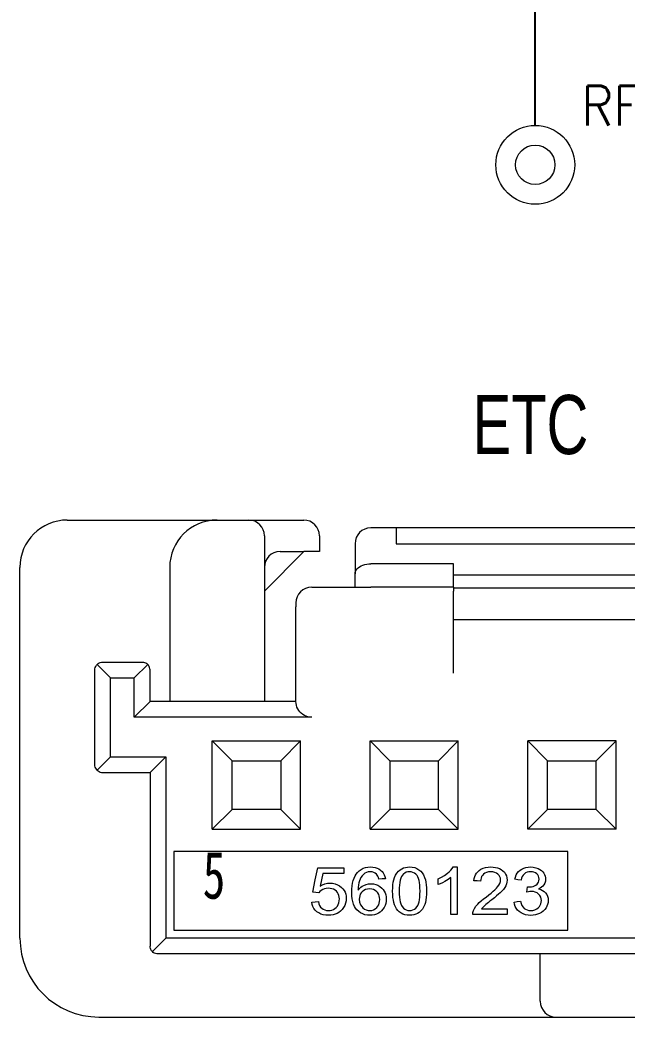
# Model space of a CAD drawing. Header units: inches. Extents: x 47316 to 59086, y 3141 to 11743.
# Drawn here: x 51275.6 to 51314.1, y 7013.2 to 7076.4 of the extents above; entities that cross this region are included whole.
import ezdxf

# ---------------------------------------------------------------- set-up
doc = ezdxf.new("R2010")
doc.units = ezdxf.units.IN
doc.header["$MEASUREMENT"] = 0
doc.styles.add('MtX_Arial', font='')
doc.styles.add('MtX_SimSun', font='')
doc.styles.get("Standard").update_dxf_attribs({"font": ''})
doc.styles.get('MtX_Arial').set_extended_font_data('Arial')
doc.styles.get('MtX_SimSun').set_extended_font_data('SimSun')
doc.styles.get('Standard').set_extended_font_data('SimSun')
doc.linetypes.add('_VH_OTCON', pattern='A,0.0001,[7,VeSys.shx,S=0.1,R=0,X=0,Y=0],-0.4,[7,VeSys.shx,S=0.1,R=0,X=0,Y=0],-0.4,["X",Standard,S=1,R=0,X=-0.5,Y=-0.5],-0.0001,[7,VeSys.shx,S=0.1,R=0,X=0,Y=0],-0.4', length=1.2002)

msp = doc.modelspace()

# ---------------------------------------------------------------- linework, layer by layer
at = {"linetype": '_VH_OTCON', "lineweight": -3, "ltscale": 5}
msp.add_line((51308.327, 7069.763), (51308.327, 7137.945), dxfattribs=at)
at = {"lineweight": 0}
for p, q in [((51277.755, 7044.612), (51277.48, 7044.511)), ((51278.043, 7044.686), (51277.755, 7044.612)), ((51278.341, 7044.732), (51278.043, 7044.686)), ((51278.647, 7044.747), (51278.341, 7044.732)), ((51278.647, 7044.747), (51288.147, 7044.747)), ((51287.255, 7044.612), (51286.98, 7044.511)), ((51287.543, 7044.686), (51287.255, 7044.612)), ((51287.841, 7044.732), (51287.543, 7044.686)), ((51288.147, 7044.747), (51287.841, 7044.732)), ((51288.147, 7044.747), (51290.147, 7044.747)), ((51290.349, 7044.727), (51290.147, 7044.747)), ((51290.147, 7044.747), (51293.647, 7044.747)), ((51290.537, 7044.669), (51290.349, 7044.727)), ((51290.706, 7044.576), (51290.537, 7044.669)), ((51293.849, 7044.727), (51293.647, 7044.747)), ((51294.037, 7044.669), (51293.849, 7044.727)), ((51294.206, 7044.576), (51294.037, 7044.669)), ((51276.739, 7044.062), (51276.526, 7043.868)), ((51276.97, 7044.235), (51276.739, 7044.062)), ((51277.217, 7044.385), (51276.97, 7044.235)), ((51277.48, 7044.511), (51277.217, 7044.385)), ((51286.239, 7044.062), (51286.026, 7043.868)), ((51286.47, 7044.235), (51286.239, 7044.062)), ((51286.717, 7044.385), (51286.47, 7044.235)), ((51286.98, 7044.511), (51286.717, 7044.385)), ((51290.854, 7044.454), (51290.706, 7044.576)), ((51290.977, 7044.306), (51290.854, 7044.454)), ((51291.069, 7044.136), (51290.977, 7044.306)), ((51291.127, 7043.949), (51291.069, 7044.136)), ((51294.354, 7044.454), (51294.206, 7044.576)), ((51294.477, 7044.306), (51294.354, 7044.454)), ((51294.569, 7044.136), (51294.477, 7044.306)), ((51294.627, 7043.949), (51294.569, 7044.136)), ((51297.338, 7044.076), (51297.19, 7043.954)), ((51297.508, 7044.169), (51297.338, 7044.076)), ((51297.696, 7044.227), (51297.508, 7044.169)), ((51297.897, 7044.247), (51297.696, 7044.227)), ((51299.512, 7044.247), (51297.897, 7044.247)), ((51299.512, 7044.247), (51299.512, 7044.237)), ((51299.522, 7044.247), (51299.512, 7044.247)), ((51299.512, 7044.237), (51299.512, 7044.207)), ((51299.512, 7044.207), (51299.512, 7044.157)), ((51299.512, 7044.157), (51299.512, 7044.088)), ((51299.512, 7044.088), (51299.512, 7044.003)), ((51299.512, 7044.003), (51299.512, 7043.902)), ((51299.552, 7044.247), (51299.522, 7044.247)), ((51299.602, 7044.247), (51299.552, 7044.247)), ((51299.67, 7044.247), (51299.602, 7044.247)), ((51299.756, 7044.247), (51299.67, 7044.247)), ((51299.857, 7044.247), (51299.756, 7044.247)), ((51299.971, 7044.247), (51299.857, 7044.247)), ((51300.096, 7044.247), (51299.971, 7044.247)), ((51300.23, 7044.247), (51300.096, 7044.247)), ((51300.369, 7044.247), (51300.23, 7044.247)), ((51300.512, 7044.247), (51300.369, 7044.247)), ((51320.783, 7044.247), (51300.512, 7044.247)), ((51276.16, 7043.424), (51276.009, 7043.177)), ((51276.332, 7043.655), (51276.16, 7043.424)), ((51276.526, 7043.868), (51276.332, 7043.655)), ((51285.66, 7043.424), (51285.509, 7043.177)), ((51285.832, 7043.655), (51285.66, 7043.424)), ((51286.026, 7043.868), (51285.832, 7043.655)), ((51291.147, 7043.747), (51291.127, 7043.949)), ((51291.147, 7043.747), (51291.147, 7033.247)), ((51294.647, 7043.747), (51294.627, 7043.949)), ((51294.647, 7043.747), (51294.647, 7042.747)), ((51296.918, 7043.449), (51296.897, 7043.247)), ((51296.976, 7043.636), (51296.918, 7043.449)), ((51297.068, 7043.806), (51296.976, 7043.636)), ((51297.19, 7043.954), (51297.068, 7043.806)), ((51299.512, 7043.902), (51299.512, 7043.788)), ((51299.512, 7043.788), (51299.512, 7043.663)), ((51299.512, 7043.663), (51299.512, 7043.529)), ((51299.512, 7043.529), (51299.512, 7043.389)), ((51299.512, 7043.389), (51299.512, 7043.247)), ((51275.883, 7042.915), (51275.782, 7042.639)), ((51276.009, 7043.177), (51275.883, 7042.915)), ((51285.383, 7042.915), (51285.282, 7042.639)), ((51285.509, 7043.177), (51285.383, 7042.915)), ((51291.147, 7040.247), (51293.647, 7042.747)), ((51291.946, 7042.727), (51291.758, 7042.669)), ((51292.147, 7042.747), (51291.946, 7042.727)), ((51292.147, 7042.747), (51293.647, 7042.747)), ((51293.79, 7042.747), (51293.647, 7042.747)), ((51293.929, 7042.747), (51293.79, 7042.747)), ((51294.063, 7042.747), (51293.929, 7042.747)), ((51294.188, 7042.747), (51294.063, 7042.747)), ((51294.302, 7042.747), (51294.188, 7042.747)), ((51294.403, 7042.747), (51294.302, 7042.747)), ((51294.489, 7042.747), (51294.403, 7042.747)), ((51294.557, 7042.747), (51294.489, 7042.747)), ((51294.607, 7042.747), (51294.557, 7042.747)), ((51294.637, 7042.747), (51294.607, 7042.747)), ((51294.647, 7042.747), (51294.637, 7042.747)), ((51296.897, 7043.247), (51296.897, 7041.339)), ((51299.512, 7043.247), (51321.783, 7043.247)), ((51275.708, 7042.352), (51275.663, 7042.054)), ((51275.782, 7042.639), (51275.708, 7042.352)), ((51285.208, 7042.352), (51285.163, 7042.054)), ((51285.282, 7042.639), (51285.208, 7042.352)), ((51291.226, 7042.136), (51291.168, 7041.949)), ((51291.318, 7042.306), (51291.226, 7042.136)), ((51291.44, 7042.454), (51291.318, 7042.306)), ((51291.588, 7042.576), (51291.44, 7042.454)), ((51291.758, 7042.669), (51291.588, 7042.576)), ((51275.663, 7042.054), (51275.647, 7041.747)), ((51275.647, 7018.247), (51275.647, 7041.747)), ((51285.163, 7042.054), (51285.147, 7041.747)), ((51285.147, 7041.747), (51285.147, 7033.247)), ((51291.168, 7041.949), (51291.147, 7041.747)), ((51296.906, 7041.422), (51296.931, 7041.502)), ((51296.931, 7041.502), (51296.973, 7041.58)), ((51296.973, 7041.58), (51297.031, 7041.654)), ((51297.031, 7041.654), (51297.104, 7041.723)), ((51297.104, 7041.723), (51297.19, 7041.785)), ((51297.19, 7041.785), (51297.289, 7041.839)), ((51297.289, 7041.839), (51297.397, 7041.885)), ((51297.397, 7041.885), (51297.515, 7041.921)), ((51297.515, 7041.921), (51297.638, 7041.948)), ((51297.638, 7041.948), (51297.767, 7041.964)), ((51297.767, 7041.964), (51297.897, 7041.969)), ((51303.147, 7041.969), (51297.897, 7041.969)), ((51303.147, 7040.497), (51303.147, 7041.969)), ((51296.897, 7041.339), (51296.906, 7041.422)), ((51296.897, 7040.497), (51296.897, 7041.339)), ((51318.147, 7041.247), (51303.147, 7041.247)), ((51293.44, 7040.204), (51293.318, 7040.056)), ((51293.588, 7040.326), (51293.44, 7040.204)), ((51293.758, 7040.419), (51293.588, 7040.326)), ((51293.946, 7040.477), (51293.758, 7040.419)), ((51294.147, 7040.497), (51293.946, 7040.477)), ((51294.147, 7040.497), (51297.897, 7040.497)), ((51303.147, 7040.497), (51297.897, 7040.497)), ((51303.147, 7040.497), (51303.147, 7040.453)), ((51303.147, 7040.453), (51318.147, 7040.453)), ((51318.147, 7040.428), (51303.147, 7040.428)), ((51303.147, 7040.428), (51303.147, 7040.249)), ((51303.147, 7040.233), (51303.147, 7040.249)), ((51303.147, 7040.196), (51303.147, 7040.233)), ((51303.147, 7040.137), (51303.147, 7040.196)), ((51293.168, 7039.699), (51293.147, 7039.497)), ((51293.226, 7039.886), (51293.168, 7039.699)), ((51293.318, 7040.056), (51293.226, 7039.886)), ((51303.147, 7040.057), (51303.147, 7040.137)), ((51303.147, 7039.955), (51303.147, 7040.057)), ((51303.147, 7039.833), (51303.147, 7039.955)), ((51303.147, 7039.691), (51303.147, 7039.833)), ((51303.147, 7039.529), (51303.147, 7039.691)), ((51293.147, 7039.497), (51293.147, 7039.249)), ((51293.147, 7039.234), (51293.147, 7039.249)), ((51293.147, 7039.199), (51293.147, 7039.234)), ((51293.147, 7039.143), (51293.147, 7039.199)), ((51293.147, 7039.066), (51293.147, 7039.143)), ((51293.147, 7038.969), (51293.147, 7039.066)), ((51293.147, 7038.853), (51293.147, 7038.969)), ((51303.147, 7039.349), (51303.147, 7039.529)), ((51303.147, 7039.15), (51303.147, 7039.349)), ((51303.147, 7038.934), (51303.147, 7039.15)), ((51303.147, 7038.702), (51303.147, 7038.934)), ((51293.147, 7038.717), (51293.147, 7038.853)), ((51293.147, 7038.563), (51293.147, 7038.717)), ((51293.147, 7038.392), (51293.147, 7038.563)), ((51293.147, 7038.204), (51293.147, 7038.392)), ((51303.147, 7038.454), (51303.147, 7038.702)), ((51303.147, 7038.192), (51303.147, 7038.454)), ((51303.147, 7038.445), (51318.147, 7038.445)), ((51293.147, 7038), (51293.147, 7038.204)), ((51293.147, 7037.781), (51293.147, 7038)), ((51293.147, 7037.548), (51293.147, 7037.781)), ((51303.147, 7037.917), (51303.147, 7038.192)), ((51303.147, 7037.63), (51303.147, 7037.917)), ((51293.147, 7037.304), (51293.147, 7037.548)), ((51293.147, 7037.047), (51293.147, 7037.304)), ((51293.147, 7036.781), (51293.147, 7037.047)), ((51303.147, 7037.332), (51303.147, 7037.63)), ((51303.147, 7037.024), (51303.147, 7037.332)), ((51293.147, 7036.506), (51293.147, 7036.781)), ((51293.147, 7036.224), (51293.147, 7036.506)), ((51303.147, 7036.708), (51303.147, 7037.024)), ((51303.147, 7036.385), (51303.147, 7036.708)), ((51293.147, 7035.936), (51293.147, 7036.224)), ((51293.147, 7035.644), (51293.147, 7035.936)), ((51303.147, 7036.057), (51303.147, 7036.385)), ((51303.147, 7035.724), (51303.147, 7036.057)), ((51280.397, 7035.247), (51280.403, 7035.325)), ((51280.397, 7029.247), (51280.397, 7035.247)), ((51280.403, 7035.325), (51280.422, 7035.402)), ((51280.422, 7035.402), (51280.452, 7035.474)), ((51280.452, 7035.474), (51280.493, 7035.541)), ((51280.493, 7035.541), (51280.544, 7035.601)), ((51280.544, 7035.601), (51280.603, 7035.652)), ((51281.397, 7034.747), (51280.544, 7035.601)), ((51280.603, 7035.652), (51280.67, 7035.693)), ((51280.67, 7035.693), (51280.743, 7035.723)), ((51280.743, 7035.723), (51280.819, 7035.741)), ((51280.819, 7035.741), (51280.897, 7035.747)), ((51280.897, 7035.747), (51283.397, 7035.747)), ((51283.751, 7035.601), (51282.897, 7034.747)), ((51283.397, 7035.747), (51283.476, 7035.741)), ((51283.476, 7035.741), (51283.552, 7035.723)), ((51283.552, 7035.723), (51283.624, 7035.693)), ((51283.624, 7035.693), (51283.691, 7035.652)), ((51283.691, 7035.652), (51283.751, 7035.601)), ((51283.802, 7035.541), (51283.751, 7035.601)), ((51283.843, 7035.474), (51283.802, 7035.541)), ((51283.873, 7035.402), (51283.843, 7035.474)), ((51283.891, 7035.325), (51283.873, 7035.402)), ((51283.897, 7035.247), (51283.891, 7035.325)), ((51283.897, 7033.247), (51283.897, 7035.247)), ((51293.147, 7035.348), (51293.147, 7035.644)), ((51293.147, 7035.051), (51293.147, 7035.348)), ((51303.147, 7035.388), (51303.147, 7035.724)), ((51303.147, 7035.051), (51303.147, 7035.388)), ((51281.397, 7029.747), (51281.397, 7034.747)), ((51281.397, 7034.747), (51282.897, 7034.747)), ((51282.897, 7032.247), (51282.897, 7034.747)), ((51293.147, 7033.247), (51293.147, 7035.051)), ((51282.897, 7032.247), (51283.897, 7033.247)), ((51293.147, 7033.247), (51283.897, 7033.247)), ((51293.155, 7033.127), (51293.147, 7033.247)), ((51293.176, 7033.008), (51293.155, 7033.127)), ((51293.212, 7032.893), (51293.176, 7033.008)), ((51293.262, 7032.782), (51293.212, 7032.893)), ((51293.324, 7032.679), (51293.262, 7032.782)), ((51293.399, 7032.584), (51293.324, 7032.679)), ((51294.147, 7032.247), (51282.897, 7032.247)), ((51293.484, 7032.499), (51293.399, 7032.584)), ((51293.579, 7032.424), (51293.484, 7032.499)), ((51293.683, 7032.362), (51293.579, 7032.424)), ((51293.793, 7032.312), (51293.683, 7032.362)), ((51293.908, 7032.276), (51293.793, 7032.312)), ((51294.027, 7032.254), (51293.908, 7032.276)), ((51294.147, 7032.247), (51294.027, 7032.254)), ((51287.847, 7030.747), (51293.447, 7030.747)), ((51287.847, 7025.147), (51287.847, 7030.747)), ((51287.847, 7030.747), (51289.097, 7029.497)), ((51293.447, 7030.747), (51292.197, 7029.497)), ((51293.447, 7025.147), (51293.447, 7030.747)), ((51297.847, 7030.747), (51303.447, 7030.747)), ((51297.847, 7025.147), (51297.847, 7030.747)), ((51299.097, 7029.497), (51297.847, 7030.747)), ((51303.447, 7030.747), (51302.197, 7029.497)), ((51303.447, 7025.147), (51303.447, 7030.747)), ((51313.447, 7030.747), (51307.847, 7030.747)), ((51307.847, 7025.147), (51307.847, 7030.747)), ((51307.847, 7030.747), (51309.097, 7029.497)), ((51313.447, 7030.747), (51312.197, 7029.497)), ((51313.447, 7025.147), (51313.447, 7030.747)), ((51281.397, 7029.747), (51280.544, 7028.894)), ((51281.397, 7029.747), (51284.897, 7029.747)), ((51283.897, 7028.747), (51284.897, 7029.747)), ((51284.897, 7029.747), (51284.897, 7018.247)), ((51289.097, 7029.497), (51292.197, 7029.497)), ((51289.097, 7026.397), (51289.097, 7029.497)), ((51292.197, 7029.497), (51292.197, 7026.397)), ((51299.097, 7029.497), (51302.197, 7029.497)), ((51299.097, 7029.497), (51299.097, 7026.397)), ((51302.197, 7026.397), (51302.197, 7029.497)), ((51309.097, 7029.497), (51312.197, 7029.497)), ((51309.097, 7026.397), (51309.097, 7029.497)), ((51312.197, 7026.397), (51312.197, 7029.497)), ((51280.403, 7029.169), (51280.397, 7029.247)), ((51280.422, 7029.093), (51280.403, 7029.169)), ((51280.452, 7029.02), (51280.422, 7029.093)), ((51280.493, 7028.953), (51280.452, 7029.02)), ((51280.544, 7028.894), (51280.493, 7028.953)), ((51280.544, 7028.894), (51280.603, 7028.843)), ((51280.603, 7028.843), (51280.67, 7028.802)), ((51280.67, 7028.802), (51280.743, 7028.772)), ((51280.743, 7028.772), (51280.819, 7028.753)), ((51280.819, 7028.753), (51280.897, 7028.747)), ((51280.897, 7028.747), (51283.897, 7028.747)), ((51283.897, 7028.747), (51283.897, 7017.747)), ((51287.847, 7025.147), (51289.097, 7026.397)), ((51292.197, 7026.397), (51289.097, 7026.397)), ((51293.447, 7025.147), (51292.197, 7026.397)), ((51297.847, 7025.147), (51299.097, 7026.397)), ((51302.197, 7026.397), (51299.097, 7026.397)), ((51303.447, 7025.147), (51302.197, 7026.397)), ((51309.097, 7026.397), (51307.847, 7025.147)), ((51312.197, 7026.397), (51309.097, 7026.397)), ((51313.447, 7025.147), (51312.197, 7026.397)), ((51287.847, 7025.147), (51293.447, 7025.147)), ((51297.847, 7025.147), (51303.447, 7025.147)), ((51313.447, 7025.147), (51307.847, 7025.147)), ((51310.397, 7023.747), (51285.397, 7023.747)), ((51285.397, 7023.747), (51285.397, 7018.747)), ((51310.397, 7018.747), (51310.397, 7023.747)), ((51294.379, 7021.936), (51294.539, 7022.706)), ((51294.539, 7022.706), (51295.361, 7022.706)), ((51295.361, 7022.706), (51296.183, 7022.706)), ((51296.183, 7022.706), (51296.183, 7022.53)), ((51296.183, 7022.53), (51296.183, 7022.354)), ((51297.05, 7022.416), (51297.159, 7022.521)), ((51297.159, 7022.521), (51297.28, 7022.607)), ((51297.28, 7022.607), (51297.412, 7022.674)), ((51297.412, 7022.674), (51297.557, 7022.721)), ((51297.557, 7022.721), (51297.713, 7022.75)), ((51297.713, 7022.75), (51297.881, 7022.759)), ((51297.881, 7022.759), (51298.032, 7022.751)), ((51298.032, 7022.751), (51298.171, 7022.728)), ((51298.171, 7022.728), (51298.298, 7022.688)), ((51298.298, 7022.688), (51298.415, 7022.632)), ((51298.415, 7022.632), (51298.52, 7022.561)), ((51298.52, 7022.561), (51298.612, 7022.475)), ((51299.648, 7022.486), (51299.76, 7022.584)), ((51299.76, 7022.584), (51299.86, 7022.647)), ((51299.86, 7022.647), (51299.97, 7022.696)), ((51299.97, 7022.696), (51300.089, 7022.732)), ((51300.089, 7022.732), (51300.219, 7022.752)), ((51300.219, 7022.752), (51300.358, 7022.759)), ((51300.358, 7022.759), (51300.528, 7022.749)), ((51300.528, 7022.749), (51300.684, 7022.716)), ((51300.684, 7022.716), (51300.825, 7022.662)), ((51300.825, 7022.662), (51300.95, 7022.588)), ((51300.95, 7022.588), (51301.061, 7022.494)), ((51301.061, 7022.494), (51301.156, 7022.382)), ((51302.872, 7022.46), (51302.972, 7022.562)), ((51302.972, 7022.562), (51303.052, 7022.661)), ((51303.052, 7022.661), (51303.114, 7022.759)), ((51303.114, 7022.759), (51303.245, 7022.759)), ((51303.245, 7022.759), (51303.376, 7022.759)), ((51303.376, 7022.759), (51303.376, 7021.253)), ((51304.675, 7022.458), (51304.762, 7022.538)), ((51304.762, 7022.538), (51304.881, 7022.618)), ((51304.881, 7022.618), (51305.016, 7022.68)), ((51305.016, 7022.68), (51305.166, 7022.724)), ((51305.166, 7022.724), (51305.331, 7022.751)), ((51305.331, 7022.751), (51305.512, 7022.759)), ((51305.512, 7022.759), (51305.665, 7022.753)), ((51305.665, 7022.753), (51305.807, 7022.733)), ((51305.807, 7022.733), (51305.938, 7022.7)), ((51305.938, 7022.7), (51306.058, 7022.653)), ((51306.058, 7022.653), (51306.167, 7022.593)), ((51306.167, 7022.593), (51306.265, 7022.52)), ((51306.265, 7022.52), (51306.365, 7022.42)), ((51307.264, 7022.468), (51307.362, 7022.556)), ((51307.362, 7022.556), (51307.473, 7022.629)), ((51307.473, 7022.629), (51307.594, 7022.686)), ((51307.594, 7022.686), (51307.725, 7022.727)), ((51307.725, 7022.727), (51307.866, 7022.751)), ((51307.866, 7022.751), (51308.018, 7022.759)), ((51308.018, 7022.759), (51308.194, 7022.748)), ((51308.194, 7022.748), (51308.36, 7022.713)), ((51308.36, 7022.713), (51308.517, 7022.654)), ((51308.517, 7022.654), (51308.624, 7022.597)), ((51308.624, 7022.597), (51308.717, 7022.53)), ((51308.717, 7022.53), (51308.798, 7022.453)), ((51294.219, 7021.165), (51294.379, 7021.936)), ((51294.775, 7021.951), (51294.686, 7021.548)), ((51294.864, 7022.354), (51294.775, 7021.951)), ((51295.523, 7022.354), (51294.864, 7022.354)), ((51296.183, 7022.354), (51295.523, 7022.354)), ((51296.746, 7021.737), (51296.784, 7021.902)), ((51296.784, 7021.902), (51296.834, 7022.053)), ((51296.834, 7022.053), (51296.895, 7022.189)), ((51296.895, 7022.189), (51296.967, 7022.309)), ((51296.967, 7022.309), (51297.05, 7022.416)), ((51297.175, 7021.882), (51297.143, 7021.76)), ((51297.215, 7021.988), (51297.175, 7021.882)), ((51297.275, 7022.102), (51297.215, 7021.988)), ((51297.345, 7022.202), (51297.275, 7022.102)), ((51297.426, 7022.287), (51297.345, 7022.202)), ((51297.516, 7022.358), (51297.426, 7022.287)), ((51297.619, 7022.413), (51297.516, 7022.358)), ((51297.733, 7022.445), (51297.619, 7022.413)), ((51297.857, 7022.456), (51297.733, 7022.445)), ((51297.973, 7022.446), (51297.857, 7022.456)), ((51298.079, 7022.417), (51297.973, 7022.446)), ((51298.175, 7022.368), (51298.079, 7022.417)), ((51298.263, 7022.299), (51298.175, 7022.368)), ((51298.309, 7022.243), (51298.263, 7022.299)), ((51298.35, 7022.171), (51298.309, 7022.243)), ((51298.386, 7022.085), (51298.35, 7022.171)), ((51298.416, 7021.984), (51298.386, 7022.085)), ((51298.617, 7021.998), (51298.416, 7021.984)), ((51298.612, 7022.475), (51298.688, 7022.378)), ((51298.819, 7022.013), (51298.617, 7021.998)), ((51298.688, 7022.378), (51298.747, 7022.268)), ((51298.747, 7022.268), (51298.791, 7022.147)), ((51298.791, 7022.147), (51298.819, 7022.013)), ((51299.324, 7021.79), (51299.358, 7021.945)), ((51299.358, 7021.945), (51299.401, 7022.083)), ((51299.401, 7022.083), (51299.469, 7022.236)), ((51299.469, 7022.236), (51299.551, 7022.37)), ((51299.551, 7022.37), (51299.648, 7022.486)), ((51299.766, 7021.919), (51299.736, 7021.774)), ((51299.805, 7022.045), (51299.766, 7021.919)), ((51299.852, 7022.152), (51299.805, 7022.045)), ((51299.907, 7022.24), (51299.852, 7022.152)), ((51299.979, 7022.317), (51299.907, 7022.24)), ((51300.059, 7022.377), (51299.979, 7022.317)), ((51300.148, 7022.42), (51300.059, 7022.377)), ((51300.247, 7022.446), (51300.148, 7022.42)), ((51300.354, 7022.455), (51300.247, 7022.446)), ((51300.464, 7022.445), (51300.354, 7022.455)), ((51300.566, 7022.416), (51300.464, 7022.445)), ((51300.661, 7022.367), (51300.566, 7022.416)), ((51300.748, 7022.298), (51300.661, 7022.367)), ((51300.828, 7022.211), (51300.748, 7022.298)), ((51300.878, 7022.131), (51300.828, 7022.211)), ((51300.921, 7022.031), (51300.878, 7022.131)), ((51300.956, 7021.911), (51300.921, 7022.031)), ((51300.984, 7021.77), (51300.956, 7021.911)), ((51301.156, 7022.382), (51301.237, 7022.251)), ((51301.237, 7022.251), (51301.305, 7022.102)), ((51301.305, 7022.102), (51301.361, 7021.936)), ((51301.361, 7021.936), (51301.394, 7021.793)), ((51302.159, 7022.007), (51302.376, 7022.11)), ((51302.159, 7021.829), (51302.159, 7022.007)), ((51302.376, 7022.11), (51302.575, 7022.227)), ((51302.575, 7022.227), (51302.754, 7022.358)), ((51302.801, 7021.967), (51302.586, 7021.841)), ((51302.754, 7022.358), (51302.872, 7022.46)), ((51302.971, 7022.094), (51302.801, 7021.967)), ((51302.971, 7020.921), (51302.971, 7022.094)), ((51304.439, 7021.891), (51304.46, 7022.027)), ((51304.648, 7021.872), (51304.439, 7021.891)), ((51304.46, 7022.027), (51304.494, 7022.152)), ((51304.494, 7022.152), (51304.542, 7022.265)), ((51304.542, 7022.265), (51304.602, 7022.367)), ((51304.602, 7022.367), (51304.675, 7022.458)), ((51304.856, 7021.853), (51304.648, 7021.872)), ((51304.864, 7021.961), (51304.856, 7021.853)), ((51304.886, 7022.059), (51304.864, 7021.961)), ((51304.921, 7022.148), (51304.886, 7022.059)), ((51304.971, 7022.226), (51304.921, 7022.148)), ((51305.035, 7022.295), (51304.971, 7022.226)), ((51305.13, 7022.365), (51305.035, 7022.295)), ((51305.24, 7022.415), (51305.13, 7022.365)), ((51305.364, 7022.445), (51305.24, 7022.415)), ((51305.504, 7022.455), (51305.364, 7022.445)), ((51305.635, 7022.445), (51305.504, 7022.455)), ((51305.755, 7022.417), (51305.635, 7022.445)), ((51305.861, 7022.37), (51305.755, 7022.417)), ((51305.953, 7022.304), (51305.861, 7022.37)), ((51306.029, 7022.225), (51305.953, 7022.304)), ((51306.083, 7022.137), (51306.029, 7022.225)), ((51306.115, 7022.04), (51306.083, 7022.137)), ((51306.114, 7021.829), (51306.126, 7021.934)), ((51306.126, 7021.934), (51306.115, 7022.04)), ((51306.365, 7022.42), (51306.443, 7022.31)), ((51306.443, 7022.31), (51306.498, 7022.191)), ((51306.498, 7022.191), (51306.531, 7022.064)), ((51306.531, 7022.064), (51306.542, 7021.927)), ((51306.542, 7021.927), (51306.533, 7021.807)), ((51307.024, 7021.982), (51307.062, 7022.123)), ((51307.227, 7021.949), (51307.024, 7021.982)), ((51307.062, 7022.123), (51307.114, 7022.251)), ((51307.114, 7022.251), (51307.182, 7022.366)), ((51307.182, 7022.366), (51307.264, 7022.468)), ((51307.43, 7021.916), (51307.227, 7021.949)), ((51307.46, 7022.043), (51307.43, 7021.916)), ((51307.503, 7022.153), (51307.46, 7022.043)), ((51307.561, 7022.245), (51307.503, 7022.153)), ((51307.633, 7022.321), (51307.561, 7022.245)), ((51307.717, 7022.381), (51307.633, 7022.321)), ((51307.81, 7022.423), (51307.717, 7022.381)), ((51307.914, 7022.448), (51307.81, 7022.423)), ((51308.027, 7022.456), (51307.914, 7022.448)), ((51308.141, 7022.448), (51308.027, 7022.456)), ((51308.244, 7022.423), (51308.141, 7022.448)), ((51308.336, 7022.382), (51308.244, 7022.423)), ((51308.417, 7022.324), (51308.336, 7022.382)), ((51308.483, 7022.253), (51308.417, 7022.324)), ((51308.53, 7022.173), (51308.483, 7022.253)), ((51308.559, 7022.085), (51308.53, 7022.173)), ((51308.535, 7021.804), (51308.56, 7021.891)), ((51308.568, 7021.988), (51308.559, 7022.085)), ((51308.56, 7021.891), (51308.568, 7021.988)), ((51308.798, 7022.453), (51308.865, 7022.366)), ((51308.865, 7022.366), (51308.918, 7022.274)), ((51308.918, 7022.274), (51308.955, 7022.179)), ((51308.955, 7022.179), (51308.978, 7022.081)), ((51308.985, 7021.98), (51308.972, 7021.854)), ((51308.978, 7022.081), (51308.985, 7021.98)), ((51294.751, 7021.27), (51294.668, 7021.201)), ((51294.686, 7021.548), (51294.836, 7021.63)), ((51294.848, 7021.33), (51294.751, 7021.27)), ((51294.836, 7021.63), (51294.991, 7021.689)), ((51294.957, 7021.375), (51294.848, 7021.33)), ((51295.075, 7021.402), (51294.957, 7021.375)), ((51294.991, 7021.689), (51295.149, 7021.725)), ((51295.202, 7021.411), (51295.075, 7021.402)), ((51295.149, 7021.725), (51295.31, 7021.736)), ((51295.323, 7021.404), (51295.202, 7021.411)), ((51295.31, 7021.736), (51295.478, 7021.725)), ((51295.435, 7021.382), (51295.323, 7021.404)), ((51295.537, 7021.345), (51295.435, 7021.382)), ((51295.478, 7021.725), (51295.635, 7021.693)), ((51295.63, 7021.294), (51295.537, 7021.345)), ((51295.713, 7021.228), (51295.63, 7021.294)), ((51295.635, 7021.693), (51295.781, 7021.638)), ((51295.781, 7021.638), (51295.916, 7021.562)), ((51295.916, 7021.562), (51296.041, 7021.464)), ((51296.041, 7021.464), (51296.131, 7021.369)), ((51296.131, 7021.369), (51296.206, 7021.266)), ((51296.206, 7021.266), (51296.264, 7021.153)), ((51296.696, 7021.151), (51296.701, 7021.361)), ((51296.701, 7021.361), (51296.718, 7021.556)), ((51296.718, 7021.556), (51296.746, 7021.737)), ((51297.105, 7021.466), (51297.1, 7021.294)), ((51297.1, 7021.294), (51297.177, 7021.389)), ((51297.12, 7021.621), (51297.105, 7021.466)), ((51297.143, 7021.76), (51297.12, 7021.621)), ((51297.177, 7021.389), (51297.262, 7021.471)), ((51297.262, 7021.471), (51297.356, 7021.539)), ((51297.455, 7021.267), (51297.354, 7021.188)), ((51297.356, 7021.539), (51297.458, 7021.595)), ((51297.566, 7021.323), (51297.455, 7021.267)), ((51297.458, 7021.595), (51297.601, 7021.65)), ((51297.688, 7021.357), (51297.566, 7021.323)), ((51297.601, 7021.65), (51297.749, 7021.683)), ((51297.821, 7021.368), (51297.688, 7021.357)), ((51297.749, 7021.683), (51297.902, 7021.693)), ((51297.953, 7021.357), (51297.821, 7021.368)), ((51297.902, 7021.693), (51298.059, 7021.683)), ((51298.074, 7021.323), (51297.953, 7021.357)), ((51298.059, 7021.683), (51298.207, 7021.65)), ((51298.183, 7021.267), (51298.074, 7021.323)), ((51298.28, 7021.188), (51298.183, 7021.267)), ((51298.207, 7021.65), (51298.345, 7021.596)), ((51298.345, 7021.596), (51298.473, 7021.52)), ((51298.473, 7021.52), (51298.592, 7021.422)), ((51298.592, 7021.422), (51298.679, 7021.327)), ((51298.679, 7021.327), (51298.751, 7021.223)), ((51299.281, 7021.227), (51299.286, 7021.431)), ((51299.286, 7021.431), (51299.3, 7021.619)), ((51299.3, 7021.619), (51299.324, 7021.79)), ((51299.702, 7021.428), (51299.698, 7021.227)), ((51299.715, 7021.611), (51299.702, 7021.428)), ((51299.736, 7021.774), (51299.715, 7021.611)), ((51301.003, 7021.609), (51300.984, 7021.77)), ((51301.015, 7021.428), (51301.003, 7021.609)), ((51301.019, 7021.227), (51301.015, 7021.428)), ((51301.394, 7021.793), (51301.417, 7021.627)), ((51301.417, 7021.627), (51301.431, 7021.438)), ((51301.431, 7021.438), (51301.436, 7021.227)), ((51302.159, 7021.65), (51302.159, 7021.829)), ((51302.29, 7021.7), (51302.159, 7021.65)), ((51302.433, 7021.763), (51302.29, 7021.7)), ((51302.586, 7021.841), (51302.433, 7021.763)), ((51303.376, 7021.253), (51303.376, 7019.747)), ((51305.659, 7021.216), (51305.771, 7021.317)), ((51305.771, 7021.317), (51305.863, 7021.409)), ((51305.863, 7021.409), (51305.936, 7021.492)), ((51305.936, 7021.492), (51306.019, 7021.607)), ((51306.019, 7021.607), (51306.079, 7021.719)), ((51306.079, 7021.719), (51306.114, 7021.829)), ((51306.305, 7021.332), (51306.192, 7021.206)), ((51306.395, 7021.454), (51306.305, 7021.332)), ((51306.461, 7021.572), (51306.395, 7021.454)), ((51306.506, 7021.689), (51306.461, 7021.572)), ((51306.533, 7021.807), (51306.506, 7021.689)), ((51307.784, 7021.167), (51307.806, 7021.329)), ((51307.806, 7021.329), (51307.829, 7021.491)), ((51307.829, 7021.491), (51307.962, 7021.494)), ((51307.962, 7021.494), (51308.079, 7021.507)), ((51308.079, 7021.507), (51308.183, 7021.531)), ((51308.183, 7021.531), (51308.276, 7021.565)), ((51308.276, 7021.565), (51308.361, 7021.609)), ((51308.361, 7021.609), (51308.436, 7021.663)), ((51308.436, 7021.663), (51308.494, 7021.728)), ((51308.494, 7021.728), (51308.535, 7021.804)), ((51308.636, 7021.423), (51308.53, 7021.372)), ((51308.53, 7021.372), (51308.669, 7021.333)), ((51308.727, 7021.483), (51308.636, 7021.423)), ((51308.669, 7021.333), (51308.79, 7021.278)), ((51308.806, 7021.55), (51308.727, 7021.483)), ((51308.79, 7021.278), (51308.896, 7021.206)), ((51308.87, 7021.626), (51308.806, 7021.55)), ((51308.934, 7021.736), (51308.87, 7021.626)), ((51308.972, 7021.854), (51308.934, 7021.736)), ((51294.41, 7021.143), (51294.219, 7021.165)), ((51294.6, 7021.12), (51294.41, 7021.143)), ((51294.668, 7021.201), (51294.6, 7021.12)), ((51295.783, 7021.15), (51295.713, 7021.228)), ((51295.837, 7021.062), (51295.783, 7021.15)), ((51295.876, 7020.962), (51295.837, 7021.062)), ((51295.875, 7020.487), (51295.899, 7020.604)), ((51295.899, 7020.852), (51295.876, 7020.962)), ((51295.907, 7020.732), (51295.899, 7020.852)), ((51295.899, 7020.604), (51295.907, 7020.732)), ((51296.264, 7021.153), (51296.305, 7021.032)), ((51296.328, 7020.606), (51296.296, 7020.456)), ((51296.305, 7021.032), (51296.33, 7020.902)), ((51296.338, 7020.764), (51296.328, 7020.606)), ((51296.33, 7020.902), (51296.338, 7020.764)), ((51296.702, 7020.938), (51296.696, 7021.151)), ((51296.722, 7020.743), (51296.702, 7020.938)), ((51296.755, 7020.565), (51296.722, 7020.743)), ((51297.17, 7020.831), (51297.162, 7020.72)), ((51297.162, 7020.72), (51297.185, 7020.533)), ((51297.193, 7020.934), (51297.17, 7020.831)), ((51297.231, 7021.028), (51297.193, 7020.934)), ((51297.285, 7021.113), (51297.231, 7021.028)), ((51297.354, 7021.188), (51297.285, 7021.113)), ((51298.346, 7021.112), (51298.28, 7021.188)), ((51298.397, 7021.024), (51298.346, 7021.112)), ((51298.434, 7020.926), (51298.397, 7021.024)), ((51298.456, 7020.818), (51298.434, 7020.926)), ((51298.463, 7020.699), (51298.456, 7020.818)), ((51298.456, 7020.575), (51298.463, 7020.699)), ((51298.751, 7021.223), (51298.806, 7021.111)), ((51298.806, 7021.111), (51298.846, 7020.99)), ((51298.846, 7020.99), (51298.87, 7020.86)), ((51298.87, 7020.86), (51298.878, 7020.721)), ((51298.878, 7020.721), (51298.87, 7020.582)), ((51299.286, 7021.023), (51299.281, 7021.227)), ((51299.302, 7020.834), (51299.286, 7021.023)), ((51299.327, 7020.659), (51299.302, 7020.834)), ((51299.363, 7020.499), (51299.327, 7020.659)), ((51299.698, 7021.227), (51299.702, 7021.026)), ((51299.702, 7021.026), (51299.713, 7020.845)), ((51299.713, 7020.845), (51299.733, 7020.684)), ((51299.733, 7020.684), (51299.76, 7020.544)), ((51300.956, 7020.545), (51300.984, 7020.686)), ((51300.984, 7020.686), (51301.003, 7020.846)), ((51301.003, 7020.846), (51301.015, 7021.026)), ((51301.015, 7021.026), (51301.019, 7021.227)), ((51301.393, 7020.666), (51301.359, 7020.512)), ((51301.417, 7020.837), (51301.393, 7020.666)), ((51301.431, 7021.024), (51301.417, 7020.837)), ((51301.436, 7021.227), (51301.431, 7021.024)), ((51302.971, 7019.747), (51302.971, 7020.921)), ((51304.779, 7020.504), (51304.902, 7020.614)), ((51304.902, 7020.614), (51305.045, 7020.731)), ((51305.045, 7020.731), (51305.208, 7020.856)), ((51305.208, 7020.856), (51305.378, 7020.985)), ((51305.378, 7020.985), (51305.528, 7021.105)), ((51305.566, 7020.678), (51305.452, 7020.59)), ((51305.528, 7021.105), (51305.659, 7021.216)), ((51305.731, 7020.807), (51305.566, 7020.678)), ((51305.876, 7020.924), (51305.731, 7020.807)), ((51306.001, 7021.03), (51305.876, 7020.924)), ((51306.106, 7021.124), (51306.001, 7021.03)), ((51306.192, 7021.206), (51306.106, 7021.124)), ((51307.892, 7021.19), (51307.784, 7021.167)), ((51307.987, 7021.204), (51307.892, 7021.19)), ((51308.071, 7021.208), (51307.987, 7021.204)), ((51308.205, 7021.198), (51308.071, 7021.208)), ((51308.327, 7021.167), (51308.205, 7021.198)), ((51308.437, 7021.115), (51308.327, 7021.167)), ((51308.535, 7021.043), (51308.437, 7021.115)), ((51308.614, 7020.955), (51308.535, 7021.043)), ((51308.671, 7020.856), (51308.614, 7020.955)), ((51308.706, 7020.746), (51308.671, 7020.856)), ((51308.717, 7020.625), (51308.706, 7020.746)), ((51308.709, 7020.522), (51308.717, 7020.625)), ((51308.896, 7021.206), (51308.985, 7021.117)), ((51308.985, 7021.117), (51309.056, 7021.014)), ((51309.056, 7021.014), (51309.107, 7020.899)), ((51309.107, 7020.899), (51309.137, 7020.773)), ((51309.137, 7020.773), (51309.147, 7020.634)), ((51309.147, 7020.634), (51309.139, 7020.506)), ((51294.147, 7020.533), (51294.36, 7020.55)), ((51294.173, 7020.388), (51294.147, 7020.533)), ((51294.219, 7020.254), (51294.173, 7020.388)), ((51294.284, 7020.132), (51294.219, 7020.254)), ((51294.368, 7020.023), (51294.284, 7020.132)), ((51294.36, 7020.55), (51294.573, 7020.566)), ((51294.473, 7019.925), (51294.368, 7020.023)), ((51294.573, 7020.566), (51294.605, 7020.433)), ((51294.605, 7020.433), (51294.652, 7020.318)), ((51294.652, 7020.318), (51294.715, 7020.221)), ((51294.715, 7020.221), (51294.793, 7020.141)), ((51294.793, 7020.141), (51294.884, 7020.079)), ((51294.884, 7020.079), (51294.983, 7020.034)), ((51294.983, 7020.034), (51295.092, 7020.008)), ((51295.092, 7020.008), (51295.209, 7019.999)), ((51295.209, 7019.999), (51295.322, 7020.007)), ((51295.322, 7020.007), (51295.429, 7020.031)), ((51295.429, 7020.031), (51295.528, 7020.071)), ((51295.528, 7020.071), (51295.62, 7020.127)), ((51295.62, 7020.127), (51295.704, 7020.199)), ((51295.704, 7020.199), (51295.777, 7020.285)), ((51295.777, 7020.285), (51295.834, 7020.38)), ((51295.834, 7020.38), (51295.875, 7020.487)), ((51296.076, 7020.06), (51295.98, 7019.964)), ((51296.17, 7020.183), (51296.076, 7020.06)), ((51296.244, 7020.315), (51296.17, 7020.183)), ((51296.296, 7020.456), (51296.244, 7020.315)), ((51296.801, 7020.406), (51296.755, 7020.565)), ((51296.859, 7020.264), (51296.801, 7020.406)), ((51296.931, 7020.141), (51296.859, 7020.264)), ((51297.016, 7020.035), (51296.931, 7020.141)), ((51297.128, 7019.931), (51297.016, 7020.035)), ((51297.185, 7020.533), (51297.252, 7020.355)), ((51297.252, 7020.355), (51297.319, 7020.248)), ((51297.319, 7020.248), (51297.402, 7020.16)), ((51297.402, 7020.16), (51297.5, 7020.09)), ((51297.5, 7020.09), (51297.609, 7020.039)), ((51297.609, 7020.039), (51297.721, 7020.009)), ((51297.721, 7020.009), (51297.837, 7019.999)), ((51297.837, 7019.999), (51297.96, 7020.011)), ((51297.96, 7020.011), (51298.075, 7020.046)), ((51298.075, 7020.046), (51298.181, 7020.105)), ((51298.181, 7020.105), (51298.278, 7020.187)), ((51298.278, 7020.187), (51298.345, 7020.268)), ((51298.345, 7020.268), (51298.397, 7020.359)), ((51298.397, 7020.359), (51298.433, 7020.462)), ((51298.433, 7020.462), (51298.456, 7020.575)), ((51298.585, 7019.982), (51298.486, 7019.896)), ((51298.67, 7020.082), (51298.585, 7019.982)), ((51298.744, 7020.196), (51298.67, 7020.082)), ((51298.802, 7020.32), (51298.744, 7020.196)), ((51298.844, 7020.449), (51298.802, 7020.32)), ((51298.87, 7020.582), (51298.844, 7020.449)), ((51299.409, 7020.354), (51299.363, 7020.499)), ((51299.465, 7020.224), (51299.409, 7020.354)), ((51299.531, 7020.108), (51299.465, 7020.224)), ((51299.607, 7020.007), (51299.531, 7020.108)), ((51299.704, 7019.912), (51299.607, 7020.007)), ((51299.76, 7020.544), (51299.795, 7020.424)), ((51299.795, 7020.424), (51299.838, 7020.324)), ((51299.838, 7020.324), (51299.888, 7020.244)), ((51299.888, 7020.244), (51299.968, 7020.155)), ((51299.968, 7020.155), (51300.055, 7020.087)), ((51300.055, 7020.087), (51300.149, 7020.038)), ((51300.149, 7020.038), (51300.25, 7020.009)), ((51300.25, 7020.009), (51300.358, 7019.999)), ((51300.358, 7019.999), (51300.466, 7020.009)), ((51300.466, 7020.009), (51300.568, 7020.038)), ((51300.568, 7020.038), (51300.661, 7020.087)), ((51300.661, 7020.087), (51300.748, 7020.156)), ((51300.748, 7020.156), (51300.828, 7020.244)), ((51300.828, 7020.244), (51300.878, 7020.325)), ((51300.878, 7020.325), (51300.921, 7020.425)), ((51300.921, 7020.425), (51300.956, 7020.545)), ((51301.07, 7019.971), (51300.959, 7019.873)), ((51301.167, 7020.087), (51301.07, 7019.971)), ((51301.249, 7020.221), (51301.167, 7020.087)), ((51301.316, 7020.374), (51301.249, 7020.221)), ((51301.359, 7020.512), (51301.316, 7020.374)), ((51304.372, 7019.878), (51304.41, 7020.003)), ((51304.41, 7020.003), (51304.477, 7020.137)), ((51304.477, 7020.137), (51304.566, 7020.27)), ((51304.566, 7020.27), (51304.677, 7020.402)), ((51304.677, 7020.402), (51304.779, 7020.504)), ((51305.003, 7020.201), (51304.926, 7020.101)), ((51304.926, 7020.101), (51305.736, 7020.101)), ((51305.098, 7020.3), (51305.003, 7020.201)), ((51305.14, 7020.338), (51305.098, 7020.3)), ((51305.196, 7020.386), (51305.14, 7020.338)), ((51305.267, 7020.444), (51305.196, 7020.386)), ((51305.352, 7020.512), (51305.267, 7020.444)), ((51305.452, 7020.59), (51305.352, 7020.512)), ((51305.736, 7020.101), (51306.547, 7020.101)), ((51306.547, 7020.101), (51306.547, 7019.924)), ((51306.984, 7020.539), (51307.186, 7020.564)), ((51307.01, 7020.395), (51306.984, 7020.539)), ((51307.056, 7020.262), (51307.01, 7020.395)), ((51307.121, 7020.14), (51307.056, 7020.262)), ((51307.207, 7020.029), (51307.121, 7020.14)), ((51307.186, 7020.564), (51307.389, 7020.588)), ((51307.312, 7019.929), (51307.207, 7020.029)), ((51307.389, 7020.588), (51307.43, 7020.443)), ((51307.43, 7020.443), (51307.484, 7020.319)), ((51307.484, 7020.319), (51307.55, 7020.217)), ((51307.55, 7020.217), (51307.628, 7020.137)), ((51307.628, 7020.137), (51307.716, 7020.077)), ((51307.716, 7020.077), (51307.814, 7020.034)), ((51307.814, 7020.034), (51307.92, 7020.008)), ((51307.92, 7020.008), (51308.037, 7019.999)), ((51308.037, 7019.999), (51308.174, 7020.01)), ((51308.174, 7020.01), (51308.3, 7020.044)), ((51308.3, 7020.044), (51308.416, 7020.1)), ((51308.416, 7020.1), (51308.52, 7020.179)), ((51308.52, 7020.179), (51308.591, 7020.255)), ((51308.591, 7020.255), (51308.646, 7020.337)), ((51308.646, 7020.337), (51308.686, 7020.426)), ((51308.686, 7020.426), (51308.709, 7020.522)), ((51308.832, 7019.967), (51308.722, 7019.884)), ((51308.928, 7020.062), (51308.832, 7019.967)), ((51309.007, 7020.163), (51308.928, 7020.062)), ((51309.069, 7020.27), (51309.007, 7020.163)), ((51309.112, 7020.385), (51309.069, 7020.27)), ((51309.139, 7020.506), (51309.112, 7020.385)), ((51294.593, 7019.843), (51294.473, 7019.925)), ((51294.727, 7019.778), (51294.593, 7019.843)), ((51294.875, 7019.733), (51294.727, 7019.778)), ((51295.035, 7019.705), (51294.875, 7019.733)), ((51295.209, 7019.696), (51295.035, 7019.705)), ((51295.361, 7019.703), (51295.209, 7019.696)), ((51295.504, 7019.726), (51295.361, 7019.703)), ((51295.637, 7019.763), (51295.504, 7019.726)), ((51295.761, 7019.815), (51295.637, 7019.763)), ((51295.875, 7019.882), (51295.761, 7019.815)), ((51295.98, 7019.964), (51295.875, 7019.882)), ((51297.25, 7019.846), (51297.128, 7019.931)), ((51297.383, 7019.78), (51297.25, 7019.846)), ((51297.526, 7019.733), (51297.383, 7019.78)), ((51297.68, 7019.705), (51297.526, 7019.733)), ((51297.843, 7019.696), (51297.68, 7019.705)), ((51297.988, 7019.704), (51297.843, 7019.696)), ((51298.125, 7019.728), (51297.988, 7019.704)), ((51298.254, 7019.768), (51298.125, 7019.728)), ((51298.375, 7019.825), (51298.254, 7019.768)), ((51298.486, 7019.896), (51298.375, 7019.825)), ((51299.812, 7019.834), (51299.704, 7019.912)), ((51299.931, 7019.774), (51299.812, 7019.834)), ((51300.062, 7019.73), (51299.931, 7019.774)), ((51300.204, 7019.704), (51300.062, 7019.73)), ((51300.358, 7019.696), (51300.204, 7019.704)), ((51300.498, 7019.703), (51300.358, 7019.696)), ((51300.628, 7019.724), (51300.498, 7019.703)), ((51300.748, 7019.759), (51300.628, 7019.724)), ((51300.859, 7019.809), (51300.748, 7019.759)), ((51300.959, 7019.873), (51300.859, 7019.809)), ((51303.173, 7019.747), (51302.971, 7019.747)), ((51303.376, 7019.747), (51303.173, 7019.747)), ((51304.363, 7019.747), (51304.372, 7019.878)), ((51305.455, 7019.747), (51304.363, 7019.747)), ((51306.547, 7019.747), (51305.455, 7019.747)), ((51306.547, 7019.924), (51306.547, 7019.747)), ((51307.433, 7019.844), (51307.312, 7019.929)), ((51307.565, 7019.779), (51307.433, 7019.844)), ((51307.71, 7019.732), (51307.565, 7019.779)), ((51307.866, 7019.704), (51307.71, 7019.732)), ((51308.034, 7019.694), (51307.866, 7019.704)), ((51308.19, 7019.702), (51308.034, 7019.694)), ((51308.337, 7019.725), (51308.19, 7019.702)), ((51308.474, 7019.762), (51308.337, 7019.725)), ((51308.603, 7019.816), (51308.474, 7019.762)), ((51308.722, 7019.884), (51308.603, 7019.816)), ((51285.397, 7018.747), (51310.397, 7018.747)), ((51275.647, 7018.247), (51275.673, 7017.736)), ((51284.044, 7017.394), (51284.897, 7018.247)), ((51336.397, 7018.247), (51284.897, 7018.247)), ((51275.673, 7017.736), (51275.749, 7017.239)), ((51283.903, 7017.669), (51283.897, 7017.747)), ((51283.922, 7017.593), (51283.903, 7017.669)), ((51283.952, 7017.52), (51283.922, 7017.593)), ((51283.993, 7017.453), (51283.952, 7017.52)), ((51284.044, 7017.394), (51283.993, 7017.453)), ((51275.749, 7017.239), (51275.872, 7016.76)), ((51284.103, 7017.343), (51284.044, 7017.394)), ((51284.17, 7017.302), (51284.103, 7017.343)), ((51284.243, 7017.272), (51284.17, 7017.302)), ((51284.319, 7017.253), (51284.243, 7017.272)), ((51284.397, 7017.247), (51284.319, 7017.253)), ((51336.897, 7017.247), (51284.397, 7017.247)), ((51308.647, 7014.247), (51308.647, 7017.247)), ((51275.872, 7016.76), (51276.04, 7016.301)), ((51276.04, 7016.301), (51276.251, 7015.864)), ((51276.251, 7015.864), (51276.501, 7015.452)), ((51276.501, 7015.452), (51276.789, 7015.067)), ((51276.789, 7015.067), (51277.112, 7014.712)), ((51277.112, 7014.712), (51277.467, 7014.389)), ((51277.467, 7014.389), (51277.852, 7014.101)), ((51277.852, 7014.101), (51278.264, 7013.851)), ((51278.264, 7013.851), (51278.701, 7013.64)), ((51308.647, 7014.247), (51308.668, 7014.046)), ((51308.668, 7014.046), (51308.726, 7013.858)), ((51308.726, 7013.858), (51308.818, 7013.688)), ((51308.818, 7013.688), (51308.94, 7013.54)), ((51278.701, 7013.64), (51279.16, 7013.472)), ((51279.16, 7013.472), (51279.64, 7013.349)), ((51279.64, 7013.349), (51280.136, 7013.273)), ((51280.136, 7013.273), (51280.647, 7013.247)), ((51280.647, 7013.247), (51309.647, 7013.247)), ((51308.94, 7013.54), (51309.088, 7013.418)), ((51309.088, 7013.418), (51309.258, 7013.326)), ((51309.258, 7013.326), (51309.446, 7013.267)), ((51309.446, 7013.267), (51309.647, 7013.247)), ((51309.647, 7013.247), (51319.397, 7013.247))]:
    msp.add_line(p, q, dxfattribs=at)
at = {"linetype": 'Continuous', "lineweight": 15}
for radius in [2.5, 1.25]:
    msp.add_circle((51308.327, 7067.263), radius, dxfattribs=at)

# ---------------------------------------------------------------- texts
at = {"color": 0, "lineweight": -2, "style": 'MtX_Arial', "width": 0.7}
msp.add_text('ETC', height=3.75, dxfattribs=at).set_placement((51304.356, 7048.926))
at = {"lineweight": -3, "style": 'MtX_SimSun', "width": 0.7}
msp.add_text('5', height=3, dxfattribs=at).set_placement((51287.243, 7020.747))
at = {"color": 21, "linetype": 'Continuous', "lineweight": 15, "insert": (51311.256, 7072.263), "char_height": 2.5, "width": 8.46429, "attachment_point": 1}
msp.add_mtext('\\Fromans.shx;\\W0.9000000000;\\T1.0000000000;\\o\\lRF19', dxfattribs=at)

doc.saveas('drawing.dxf')
